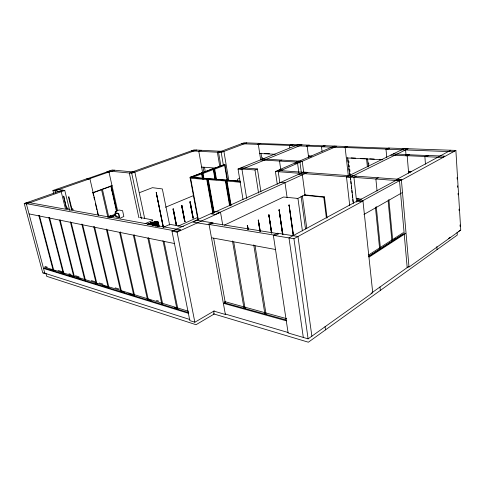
<?xml version="1.0" encoding="UTF-8"?>
<svg xmlns="http://www.w3.org/2000/svg" width="485" height="485" viewBox="0 0 485 485"><rect width="100%" height="100%" fill="white"/><g stroke="black" fill="none" stroke-linecap="round" stroke-linejoin="round"><path stroke-width="0.73" d="M154.988 221.815L152.06 222.463L152.114 223.039M150.671 223.488C150.708 220.996 153.49 223.597 152.266 223.84M152.338 223.821L153.884 223.682L153.563 222.3M115.309 211.618L115.272 211.696M115.26 212L115.278 211.69M157.928 223.118L156.522 223.245L156.285 221.651L157.77 221.512L158.049 222.051L157.928 223.118L156.443 223.258L156.121 222.288L156.485 221.815M157.764 223.155L157.443 222.185L157.77 221.512M156.443 223.258C155.121 224.858 153.666 220.742 156.376 221.621M150.514 223.161L151.077 223.033L151.465 224.149C150.999 225.161 151.641 222.815 150.689 222.888M151.981 222.482L150.629 223.118M151.29 224.416L152.587 224.009L152.12 222.463L149.447 223.367L149.362 223.985M158.061 222.263C156.606 221.887 160.001 224.682 158.935 226.519M149.447 223.367L150.126 223.815L150.186 224.846L151.356 224.391M66.493 208.695L63.662 196.189L66.681 208.605M71.55 209.611L68.476 197.074L68.955 196.965L72.022 209.508L71.689 209.635M68.494 197.092L68.937 196.958M63.432 196.31L63.868 196.219M149.653 223.318L148.222 224.143L149.653 223.318L150.235 223.773L150.247 224.822M148.137 224.185L148.64 223.803L149.313 224.209M153.715 223.476C155.97 224.913 155.358 220.208 153.527 222.342L154.151 225.107M370.995 293.413L408.54 266.641M408.837 266.556L407.194 267.732L399.507 180.766L401.822 179.498L277.838 170.441M448.631 238.408L450.256 237.25M311.879 336.166L297.972 236.504L277.42 233.206L273.358 235.34L288.126 332.971L308.108 338.857L372.735 292.716L362.968 201.002L358.124 200.499L288.981 237.905L303.313 337.445M458.671 231.363L460.332 230.175M369.115 257.086L405.63 233.412M393.941 239.59L395.851 238.359M369.061 256.098L403.362 233.915M368.758 256.462L403.374 234.073M368.606 255.007L403.253 232.685M147.513 224.403L148.325 223.906M147.828 224.3L148.64 223.803L149.222 224.258L150.235 223.773M148.192 224.416L149.962 223.458M222.724 224.955L220.523 212.339L215.37 211.606L171.981 231.181L189.835 320.615L194.855 322.228L214.237 310.885M363.914 214.479L402.047 192.739M273.358 235.34L293.928 238.717L362.968 201.002M455.445 150.483L453.117 151.756L385.993 149.216L386.763 157.467M401.41 180.19L455.876 150.417L460.75 230.108L409.013 267.071L401.41 180.19L396.069 179.789L450.753 150.229M424.878 156.625L427.188 155.412L444.872 156.176L442.599 157.419L424.878 156.625L425.448 164.16M378.227 177.777L375.881 179.001L377.075 191.035M390.843 155.103L407.188 155.837L409.528 154.648L393.208 153.945M304.501 195.231L323.798 197.231L324.441 196.904L327.066 217.953M356.317 176.176L353.941 177.358L356.657 202.13M350.358 177.092L352.734 175.916M346.49 176.904L350.437 177.201L407.8 148.792L403.969 148.652L346.49 176.904L349.715 205.452M408.006 148.762L405.587 149.956L406.036 155.224M247.799 229.296L247.471 225.458L248.271 229.193M259.857 231.466L258.353 220.111L260.318 231.357M271.376 232.988L268.908 214.922L271.83 232.885M282.512 234.661L279.148 209.89L282.955 234.558M293.176 235.734L289.078 205.01L293.607 235.631M401.495 149.798L403.92 148.61M247.192 225.592L247.665 225.489M258.087 220.238L258.553 220.135M268.648 215.049L269.108 214.952M278.893 210.017L279.342 209.92M289.278 205.034L288.836 205.131M346.933 176.837L349.315 175.661M297.123 198.753L305.023 194.897M149.386 224.658L150.392 224.173M385.993 149.216L388.436 148.046L455.876 150.417M224.391 225.131L283.561 197.007L297.608 198.413M209.126 224.791L213.176 222.912L197.001 220.317L192.969 222.136L209.126 224.791L225.379 314.486L213.843 311.091M171.981 231.181L177.08 232.121L220.523 212.339M177.771 226.313L197.741 217.365M173.345 208.92L173.006 208.993L176.249 225.458L176.588 225.386L173.345 208.92L176.467 225.361M181.881 205.307L181.542 205.379L184.688 221.694L185.015 221.621L181.881 205.307L184.894 221.603M190.223 201.778L189.896 201.845L192.939 218.014L193.266 217.941L190.223 201.778L193.145 217.923M176.249 225.458L176.588 225.386M184.688 221.694L185.015 221.621M192.939 218.014L193.266 217.941M321.494 146.767L345.162 147.664L347.654 146.561L324.01 145.7L321.494 146.767L322.046 151.253M163.572 227.174L169.938 224.379L183.433 226.683M296.39 162.057L298.657 161.081M277.268 184.221L275.413 171.484L334.026 146.179L336.814 146.276L278.244 171.696L279.857 182.863M145.106 223.664L152.532 220.499L152.696 219.929L139.929 217.474M281.797 160.092L279.524 161.05L280.779 169.817M239.735 178.219L237.529 179.22L237.692 181.038M165.549 207.234L193.43 195.613M257.408 168.95L241.803 167.804L239.378 168.792L254.983 169.956L257.408 168.95L260.948 191.945M213.855 213.024L207.744 178.668L226.204 180.159L230.527 205.67M230.708 205.585L226.386 180.087L240.02 181.117M226.356 181.044L207.895 179.529L208.356 179.347M289.503 145.555L307.163 146.227L309.685 145.179L292.031 144.536L289.503 145.555L289.812 147.804M120.322 218.123L123.857 216.48L122.566 210.678L119.007 210.011L115.727 211.308M238.038 169.004L241.96 169.301L302.046 144.766L298.136 144.621L238.038 169.004L243.009 199.481M119.413 217.371L118.74 213.412L115.145 212.909L116.018 216.771L119.413 217.371L118.546 213.491L115.145 212.909M116.018 216.771L119.607 217.292M112.587 215.922L114.666 215.091M110.477 216.971L115.266 215.049M109.361 217.565L115.515 215.091M109.81 217.444L115.363 215.213M110.277 217.535L115.824 215.304M198.013 220.154L190.041 177.322L207.556 178.741L213.624 212.806M207.744 178.668L226.204 180.159M109.58 216.025L110.968 215.467M114.442 214.079L115.83 213.527M108.185 216.983L115.83 213.921M214.309 169.259L213.879 169.429L225.058 165.227L224.64 165.197M163.172 227.459L156.267 192.709L163.512 227.429M156.455 192.733L156.115 192.769M190.041 177.322L201.887 172.89L202.972 178.916M201.887 172.89L190.459 177.358L198.335 219.711M203.142 178.935L202.057 172.902L213.145 168.562L213.564 168.592L215.401 179.098M202.057 172.902L213.564 168.592M215.564 179.11L213.733 168.604L224.925 164.415L227.568 180.087M213.733 168.604L224.925 164.415M191.957 177.674L202.039 173.721L201.621 173.685L201.469 172.854M202.651 173.557L202.203 173.733L213.709 169.41L213.291 169.38L213.145 168.562M150.295 224.603L151.465 224.149M139.783 192.557L152.423 187.683L162.336 188.932L169.635 225.07M149.901 223.482L151.077 223.033M150.126 223.815L151.302 223.361M150.271 224.228L151.447 223.773M241.524 143.736L258.323 144.372L260.857 143.402L244.064 142.79L218.529 152.296L220.924 166.337M191.326 150.877L221.208 152.435L246.75 142.893M220.063 151.229L217.365 152.235L219.79 166.416M92.647 192.721L111.799 185.731M93.126 192.787L112.259 185.803M201.469 150.289L198.777 151.265L202.657 172.836M109.089 171.06L131.714 173.242L196.48 150.041M24.25 203.53L26.378 203.924L44.905 273.607L42.765 272.922L24.25 203.53L62.565 190.144M26.378 203.924L64.772 190.459L69.634 210.211M53.665 193.418L52.932 190.496L87.694 178.462L89.901 178.716L98.455 215.425M89.901 178.716L55.078 190.805L55.63 193.006M144.627 218.311L134.86 172.114L112.199 169.986L106.742 171.872L108.979 172.09L114.442 170.193M151.35 224.191L152.642 223.779M151.005 223.058L152.302 222.651M151.181 223.403L152.484 222.997M151.308 223.821L152.605 223.409M152.12 222.463L153.527 222.342M152.229 222.67L153.606 222.324M152.351 223.033L153.727 222.688M152.46 223.452L153.83 223.106M152.514 223.815L153.891 223.47L154.351 225.634M156.285 221.651L156.613 221.797M153.593 222.718L155 222.445M153.678 223.142L155.085 222.87M152.587 224.009L152.775 225.452M154.854 222.081L156.243 221.887M154.867 222.463L156.249 222.275M154.927 222.894L156.315 222.7M155.024 223.252L156.655 222.979M156.164 221.9L157.928 221.694M156.121 222.288L157.443 222.185M156.164 222.718L157.486 222.615M156.728 222.973L158.049 222.87M156.285 223.07L157.601 222.973M153.884 223.682L155.164 223.227L155.746 226.095M267.659 153.484L269.139 153.557M264.628 153.509L269.096 153.739M351.11 157.88L355.596 158.104M360.822 158.365L365.308 158.595M369.788 158.819L374.268 159.044M379.5 159.31L381.737 159.426M259.736 153.509L275.28 154.303M308.284 155.976L311.928 156.164M346.811 157.94L382.792 159.765M294.771 163.13L297.59 163.299L298.863 172.715M408.649 171.544L411.626 171.732M279.409 169.762L282.24 169.962M275.413 171.484L399.507 180.766M201.614 167.034L215.692 168.113M298.136 174.515L302.343 174.836L305.047 195.103M280.773 182.354L284.992 182.73L287.114 197.637M226.386 180.087L240.293 181.378M190.502 177.14L207.556 178.741M226.537 180.972L240.439 182.281M207.271 179.565L207.713 179.602L190.199 178.165M356.275 198.62L361.531 199.147M304.404 194.837L324.441 196.904M189.896 201.845L193.06 218.032M181.542 205.379L184.809 221.718M56.466 189.271L64.772 190.459M52.932 190.496L61.207 191.708L65.396 208.592M173.006 208.993L176.376 225.483M212.06 237.856L275.607 249.508M29.197 213.915L174.679 243.561M224.622 301.573L286.708 318.681M224.288 302.743L225.343 303.034L213.667 238.232M224.143 302.767L286.205 319.985M223.924 303.428L286.386 320.827M225.149 313.995L288.151 332.51M213.412 313.825L308.363 342.21L457.288 235.061L457.106 232.145M45.05 266.459L47.221 267.12M58.073 270.43L63.135 271.97M68.925 273.734L71.095 274.401M75.436 275.722L79.049 276.826M91.35 280.572L94.963 281.676M99.304 283.004L102.923 284.107M115.218 287.854L118.837 288.957M156.449 300.427L158.619 301.088M44.632 267.168L188.477 311.279M50.161 269.448L55.211 271M60.989 272.782L63.159 273.449M68.937 275.225L72.544 276.335M76.879 277.669L80.486 278.784M95.654 283.452L97.818 284.119M102.153 285.453L107.209 287.011M122.372 291.679L124.536 292.346M128.871 293.68L133.927 295.232M149.089 299.906L151.259 300.573M174.364 307.684L176.534 308.351M44.196 268.029L188.75 312.661M43.65 268.454L188.689 313.407M43.486 272.812L189.902 319.518M152.193 220.717L152.502 221.051M45.826 273.11L46.675 276.304L196.037 324.707L214.134 314.044L213.624 311.303M39.406 215.473L53.902 270.976L53.289 270.788L38.794 215.346M49.506 217.516L64.026 274.098L63.389 273.904L48.87 217.389M59.564 220.251L73.908 277.147L74.569 277.353L60.043 219.656M71.216 222.609L85.566 280.748L84.875 280.536L70.343 221.742M82.523 224.209L97.042 284.289L96.315 284.064L81.801 224.064M94.533 226.647L109.022 287.987L108.27 287.75L93.775 226.495M92.853 192.624L93.526 195.51M93.86 196.958L94.539 199.844M95.375 203.458L96.897 209.963M97.23 211.405L97.903 214.297M107.282 229.932L121.547 291.855L120.759 291.606L106.318 229.035M102.383 189.15L108.749 217.044M101.504 189.465L107.894 217.383M111.217 185.9L116.915 211.363M111.295 187.319L112.92 194.594M113.248 196.049L113.896 198.959M114.224 200.408L114.878 203.318M115.2 204.773L115.854 207.683M116.176 209.138L116.503 210.593M110.847 186.058L116.552 211.539M120.292 231.866L134.66 295.898L133.83 295.644L119.625 232.436M115.339 212.83L115.63 214.121M115.921 215.407L116.206 216.692M108.979 172.09L117.546 210.441M134.115 234.667L148.392 300.136L147.525 299.869L133.405 235.225M138.874 217.71L129.307 173.012L194.012 149.913L223.912 151.423L228.768 180.268M147.876 238.165L161.887 304.301L162.796 304.58L148.64 237.614M131.714 173.242L141.426 218.856M152.539 223.852L152.921 225.41M152.387 223.876L152.678 225.295M152.326 224.058L152.623 225.476M152.138 224.028L152.496 225.476M151.035 223.731L151.332 225.155M155.442 223.233L156.091 226.101M155.4 223.367L155.837 225.495M155.315 223.233L155.903 226.071M155.018 223.3L155.546 225.567M154.927 223.355L155.418 225.561M154.915 223.403L155.352 225.531M154.036 223.506L154.479 225.634M153.757 223.53L154.054 224.949M153.551 223.003L153.994 225.131M153.424 222.997L153.866 225.125M153.509 223.676L153.806 225.095M153.024 225.307L152.726 223.882L153.011 225.355M162.948 240.512L176.964 308.957L177.922 309.248L164.063 241.445M158.001 222.233L158.922 226.574M157.874 222.227L158.747 226.489M157.819 222.409L158.546 225.962M157.861 222.961L158.595 226.513M157.661 222.433L158.45 226.556M157.473 222.403L158.268 225.986M156.891 223.076L157.461 225.962M156.825 223.045L157.558 226.592M156.697 223.039L157.285 225.877M156.497 222.512L157.231 226.065M156.34 222.536L157.073 226.089M156.406 223.112L156.988 225.949M156.152 222.506L156.946 226.083M156.267 192.709L163.36 227.495M177.08 232.121L194.855 322.228M203.082 167.264L204.009 172.448M203.063 173.594L203.997 178.765M202.475 172.939L203.561 178.971M201.596 173.891L202.524 179.062M208.332 179.571L214.158 212.339M207.095 178.929L213.176 213.012M206.816 179.747L212.794 213.242M204.512 167.349L205.307 171.799M214.728 169.289L216.528 179.662M214.152 168.641L216.11 179.899M213.279 169.58L214.958 179.214M233.728 241.888L245.113 308.521L243.991 308.211L232.46 240.942M224.64 165.391L227.15 180.256M226.998 181.014L231.145 205.525M221.208 152.435L223.349 165.046M225.743 180.353L230.072 205.87M225.434 181.196L229.593 205.695M247.471 225.458L248.071 229.162M247.392 225.622L247.993 229.332M255.055 245.786L266.083 314.341L264.901 314.007L253.728 244.822M241.96 169.301L246.665 198.45M258.353 220.111L260.118 231.327M258.287 220.269L259.936 230.745M254.983 169.956L258.56 193.024M258.323 144.372L260.7 160.02M268.908 214.922L271.63 232.855M268.848 215.079L271.57 233.018M262.403 157.522L262.627 159.019M260.991 153.151L262.052 160.044M279.148 209.89L282.761 234.528M279.093 210.041L282.706 234.691M293.928 238.717L308.108 338.857M289.078 205.01L293.37 235.765M298.014 198.862L302.416 230.963M302.373 195.74L306.775 228.393M301.064 196.164L305.514 229.011M303.713 172.454L302.234 161.287L263.428 159.019L261.148 159.947L299.966 162.269L301.361 172.727M325.071 326.563L325.508 329.867M307.163 146.227L308.618 157.479M309.794 155.77L309.988 157.267M323.798 197.231L326.393 218.038M348.806 161.081L348.976 162.566M349.303 165.53L349.467 167.016M349.715 169.241L349.964 171.472M350.212 173.697L350.376 175.182M350.437 177.201L353.347 203.379M350.443 177.837L350.606 179.335M350.855 181.578L351.104 183.821M351.352 186.058L351.607 188.301M351.855 190.544L352.104 192.787M352.353 195.031L352.601 197.274M352.85 199.517L353.098 201.76M347.715 157.68L349.703 175.509M347.818 159.729L348.066 161.954M348.315 164.179L348.563 166.404M348.812 168.628L348.976 170.114M349.309 173.084L349.473 174.57M345.162 147.664L348.339 175.988M357.53 198.735L357.772 200.972M358.754 198.62L358.997 200.863M367.563 158.686L368.406 166.895M379.979 286.908L380.337 290.424M366.539 158.631L367.387 166.834M375.42 207.143L379.682 249.326L380.507 248.793L376.275 206.658M368.697 162.839L368.849 164.33M388.861 199.499L392.759 240.869L391.965 241.378L388.121 200.717M407.188 155.837L408.637 173.151M409.922 171.272L410.043 172.757M436.852 246.592L437.076 249.605M457.106 177.552L457.197 179.056M457.616 185.822L457.707 187.325M458.076 193.339L458.167 194.843M459.04 209.126L459.137 210.629M460.01 224.913L460.101 226.416M67.591 207.992L68.003 208.623L67.591 207.992M72.659 208.889L73.077 209.526L72.671 208.835M401.586 179.535L361.137 201.608L357.5 201.226L398.027 179.28L401.586 179.535M278.681 233.758L275.638 235.358L208.174 224.319L211.211 222.906L278.681 233.758M428.625 155.606L426.782 156.576L405.824 155.643L407.697 154.697L428.625 155.606M389.607 148.246L387.776 149.125L344.144 147.476L346.017 146.652L389.607 148.246M180.438 229.848L177.249 231.296L24.996 203.409L27.875 202.409L180.438 229.848M307.739 172.381L215.249 214.455L211.042 213.837L303.537 172.078L307.739 172.381M324.95 145.882L323.065 146.682L306.271 146.052L308.163 145.27L324.95 145.882M292.867 144.706L290.97 145.47L257.59 144.215L259.493 143.487L292.867 144.706M108.197 171.49L86.736 178.923L88.391 179.11L109.871 171.654L108.197 171.49"/></g></svg>
